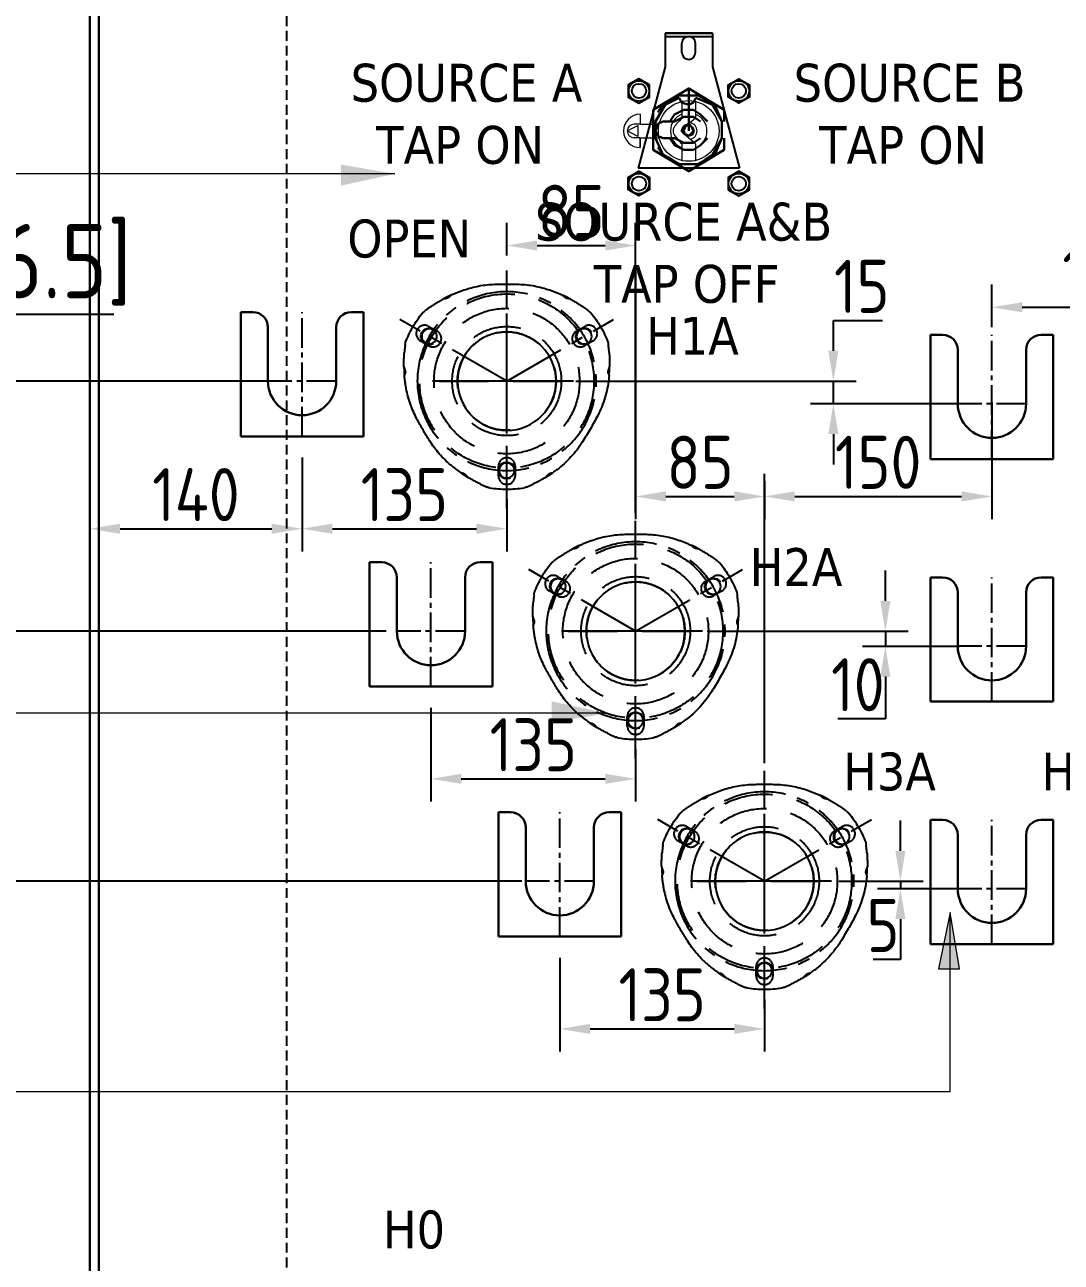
# Model space of a CAD drawing. Header units: millimetres. Extents: x 266108 to 276883, y -181835 to -175175.
# Drawn here: x 267428 to 268112, y -177704 to -176887 of the extents above; entities that cross this region are included whole.
import ezdxf

# ---------------------------------------------------------------- set-up
doc = ezdxf.new("R2010")
doc.units = ezdxf.units.MM
doc.header["$LTSCALE"] = 13
for name, pattern in [('CENTER', [50.8, 31.75, -6.35, 6.35, -6.35]), ('CENTER2', [1.125, 0.75, -0.125, 0.125, -0.125]), ('DASHED', [0.75, 0.5, -0.25])]:
    doc.linetypes.add(name, pattern=pattern)
doc.layers.get('0').update_dxf_attribs({"color": 1, "linetype": 'CENTER'})
for name, color, linetype, lineweight in [('2细实线', 3, 'Continuous', 20), ('标注、文本', 3, 'Continuous', 25), ('铁心', 3, 'Continuous', 0)]:
    doc.layers.add(name, color=color, linetype=linetype, lineweight=lineweight)
for name, color, linetype in [('2细线层', 4, 'Continuous'), ('3中心线层', 1, 'CENTER'), ('4虚线层', 6, 'DASHED'), ('中心线', 1, 'CENTER2'), ('粗实线', 4, 'Continuous')]:
    doc.layers.add(name, color=color, linetype=linetype)
doc.styles.get("Standard").update_dxf_attribs({"font": 'gbenor.shx', "bigfont": 'gbcbig.shx'})
doc.styles.add('Tahoma$001', font='tahoma.ttf', dxfattribs={"height": 2.159784})
doc.dimstyles.new('1-15', dxfattribs={"dimscale": 10, "dimtxt": 3.5, "dimasz": 2, "dimexe": 1.5, "dimexo": 0.5, "dimgap": 0.5, "dimtad": 1, "dimtoh": 1, "dimdec": 1, "dimdsep": 46, "dimtxsty": 'Standard', "dimcen": 2.5, "dimclrd": 3, "dimclre": 3, "dimclrt": 3, "dimadec": 0, "dimazin": 2, "dimtfac": 1, "dimtdec": 1, "dimtmove": 0, "dimatfit": 2, "dimfxl": 1, "dimarcsym": 0})
doc.dimstyles.new('英寸 1-10', dxfattribs={"dimscale": 14, "dimtxt": 3.5, "dimasz": 2, "dimexe": 1.5, "dimexo": 0.5, "dimgap": 0.5, "dimtad": 1, "dimtoh": 1, "dimdec": 1, "dimdsep": 46, "dimtxsty": 'Standard', "dimcen": 2.5, "dimclrd": 3, "dimclre": 3, "dimclrt": 3, "dimadec": 0, "dimazin": 2, "dimtfac": 1, "dimtdec": 1, "dimtmove": 0, "dimatfit": 2, "dimfxl": 1, "dimarcsym": 0})

# ---------------------------------------------------------------- blocks, each defined once
blk = doc.blocks.new('888')
at = {"layer": '2细线层'}
for centre in [(1092.43, 2376.16), (1194.62, 2376.16), (1143.53, 2287.66)]:
    blk.add_circle(centre, 5, dxfattribs=at)
at = {"layer": '3中心线层', "ltscale": 0.1}
for p, q in [((1143.53, 2262.57), (1143.53, 2419.56)), ((1143.53, 2346.66), (1073.06, 2387.34)), ((1143.53, 2346.66), (1213.99, 2387.34))]:
    blk.add_line(p, q, dxfattribs=at)
at = {"layer": '3中心线层', "color": 1}
blk.add_line((1099.42, 2346.66), (1192.42, 2346.66), dxfattribs=at)
at = {"layer": '3中心线层', "ltscale": 0.1}
blk.add_circle((1143.53, 2346.66), 59, dxfattribs=at)
at = {"layer": '标注、文本'}
for centre in [(1092.43, 2376.16), (1194.62, 2376.16), (1143.53, 2287.66)]:
    blk.add_arc(centre, 5.5, 242.67153, 150.00001, dxfattribs=at)
at = {"layer": '粗实线'}
blk.add_circle((1143.53, 2346.66), 32.5, dxfattribs=at)
blk = doc.blocks.new('0.020')
at = {"layer": '中心线', "ltscale": 2}
for p, q in [((13611.24, 16499.07), (13611.24, 16581.07)), ((13588.74, 16535.57), (13633.74, 16535.57))]:
    blk.add_line(p, q, dxfattribs=at)
at = {"layer": '粗实线', "lineweight": 30}
for p, q in [((13570.74, 16499.07), (13570.74, 16581.07)), ((13570.74, 16581.07), (13578.74, 16581.07)), ((13643.74, 16581.07), (13651.74, 16581.07)), ((13651.74, 16499.07), (13651.74, 16581.07)), ((13588.74, 16535.57), (13588.74, 16571.07)), ((13633.74, 16535.57), (13633.74, 16571.07)), ((13570.74, 16499.07), (13651.74, 16499.07))]:
    blk.add_line(p, q, dxfattribs=at)
for centre, radius, start, end in [((13578.74, 16571.07), 10, 0, 90), ((13643.74, 16571.07), 10, 90, 180), ((13611.24, 16535.57), 22.5, 180, 0)]:
    blk.add_arc(centre, radius, start, end, dxfattribs=at)
blk = doc.blocks.new('A$C03F92070')
at = {"layer": '4虚线层', "ltscale": 5}
for p, q in [((67.85, 40.24), (67.85, 116.01)), ((16.36, 107.57), (21.99, 104.32)), ((113.71, 104.32), (119.34, 107.57)), ((16.49, 94.79), (10.86, 98.04)), ((124.84, 98.04), (119.21, 94.79)), ((23.33, 71.49), (112.37, 71.49)), ((62.35, 8.86), (62.35, 15.36)), ((73.35, 15.36), (73.35, 8.86))]:
    blk.add_line(p, q, dxfattribs=at)
for radius in [57.5, 48, 36, 32.5]:
    blk.add_circle((67.85, 71.49), radius, dxfattribs=at)
at = {"layer": '4虚线层', "ltscale": 5, "extrusion": (0, 0, -1)}
for centre, radius, start, end in [((-68.85, 46.49), 90, 64.92451, 71.02185), ((-62.34, 65.41), 70, 71.02185, 87.94531), ((-67.85, -88.03), 223.54, 87.94531, 92.05469), ((-73.35, 65.41), 70, 92.05469, 108.97815), ((-66.85, 46.49), 90, 108.97815, 115.07549), ((-68.85, 46.49), 90, 55.4521, 61.38179), ((-66.85, 46.49), 90, 118.61821, 124.5479), ((-67.85, 71.49), 71.5, 20.96454, 39.03546), ((-68.85, 46.49), 90, 51.08313, 52.23427), ((-66.85, 46.49), 90, 127.76573, 128.91687), ((-67.85, 71.49), 71.5, 140.96454, 159.03546), ((-90, 83.12), 90, 358.61821, 4.5479), ((-90, 83.12), 90, 7.76573, 8.91687), ((-45.7, 83.12), 90, 171.08313, 172.23427), ((-45.7, 83.12), 90, 175.4521, 181.38179), ((-90, 83.12), 90, 349.46719, 355.07549), ((-45.7, 83.12), 90, 184.92451, 186.60228), ((-70.33, 79.46), 70, 331.9245, 349.46719), ((-65.57, 80.82), 70, 186.60228, 207.21776), ((-205.81, 151.73), 223.54, 327.65027, 331.9245), ((70.97, 151.05), 223.54, 207.21776, 212.35682), ((-76.09, 69.57), 70, 310.17076, 327.65027), ((-58.73, 68.87), 70, 212.35682, 233.02623), ((-89, 84.85), 90, 304.92451, 310.17076), ((-46.7, 84.85), 90, 233.02623, 235.07549), ((-89, 84.85), 90, 295.4521, 301.38179), ((-89, 84.85), 90, 291.08313, 292.23427), ((-67.85, 71.49), 71.5, 260.96454, 279.03546), ((-46.7, 84.85), 90, 247.76573, 248.91687), ((-46.7, 84.85), 90, 238.61821, 244.5479)]:
    blk.add_arc(centre, radius, start, end, dxfattribs=at)
at = {"layer": '4虚线层', "ltscale": 5}
for centre, start, end in [((13.61, 102.81), 60, 240), ((122.09, 102.81), 300, 120), ((19.24, 99.56), 240, 60), ((116.46, 99.56), 120, 300), ((67.85, 15.36), 0, 180), ((67.85, 8.86), 180, 0)]:
    blk.add_arc(centre, 5.5, start, end, dxfattribs=at)
for points, knots in [([(30.89, 128.1), (30.89, 128.1), (30.88, 128.1), (30.83, 128.07), (30.76, 128.04), (30.57, 127.95), (30.45, 127.89), (30.18, 127.77), (30.03, 127.69), (29.7, 127.53), (29.52, 127.45), (29.16, 127.27), (28.96, 127.17), (28.58, 126.98), (28.39, 126.89), (27.99, 126.69), (27.8, 126.59), (27.42, 126.39), (27.24, 126.3), (26.87, 126.11), (26.7, 126.02), (26.39, 125.85), (26.24, 125.77), (25.98, 125.63), (25.87, 125.57), (25.69, 125.47), (25.63, 125.44), (25.58, 125.41), (25.57, 125.4), (25.57, 125.4), (25.57, 125.4), (25.57, 125.4)], [0, 0, 0, 0, 0.043819, 0.043819, 0.119878, 0.119878, 0.195937, 0.195937, 0.271996, 0.271996, 0.348055, 0.348055, 0.424114, 0.424114, 0.500173, 0.500173, 0.576231, 0.576231, 0.65229, 0.65229, 0.728349, 0.728349, 0.804408, 0.804408, 0.880467, 0.880467, 0.956526, 0.956526, 0.994556, 0.994556, 1, 1, 1, 1]), ([(30.71, 128.01), (30.65, 127.99), (30.59, 127.94), (30.48, 127.84), (30.42, 127.77), (30.3, 127.62), (30.24, 127.54), (30.11, 127.35), (30.04, 127.25), (29.89, 127.05), (29.81, 126.95), (29.62, 126.74), (29.51, 126.65), (29.29, 126.47), (29.16, 126.4), (28.9, 126.26), (28.77, 126.2), (28.36, 126.06), (28.08, 125.99), (27.53, 125.87), (27.26, 125.83), (26.87, 125.76), (26.75, 125.74), (26.5, 125.7), (26.38, 125.67), (26.05, 125.61), (25.85, 125.56), (25.74, 125.5)], [0, 0, 0, 0, 0.0625, 0.0625, 0.125, 0.125, 0.1875, 0.1875, 0.25, 0.25, 0.3125, 0.3125, 0.375, 0.375, 0.4375, 0.4375, 0.5, 0.5, 0.625, 0.625, 0.75, 0.75, 0.8125, 0.8125, 0.875, 0.875, 1, 1, 1, 1]), ([(110.13, 125.4), (110.13, 125.4), (110.13, 125.4), (110.13, 125.4), (110.12, 125.41), (110.07, 125.44), (110.01, 125.47), (109.83, 125.57), (109.72, 125.63), (109.46, 125.77), (109.31, 125.85), (108.99, 126.02), (108.81, 126.11), (108.45, 126.3), (108.26, 126.4), (107.88, 126.6), (107.68, 126.7), (107.29, 126.9), (107.1, 127), (106.72, 127.18), (106.53, 127.28), (106.16, 127.46), (105.99, 127.54), (105.66, 127.7), (105.51, 127.77), (105.24, 127.9), (105.12, 127.95), (104.94, 128.04), (104.87, 128.07), (104.82, 128.09), (104.81, 128.1), (104.8, 128.1), (104.8, 128.1), (104.8, 128.1)], [0, 0, 0, 0, 0.005743, 0.005743, 0.043766, 0.043766, 0.119813, 0.119813, 0.195859, 0.195859, 0.271906, 0.271906, 0.347952, 0.347952, 0.423999, 0.423999, 0.500046, 0.500046, 0.576092, 0.576092, 0.652139, 0.652139, 0.728185, 0.728185, 0.804232, 0.804232, 0.880279, 0.880279, 0.956325, 0.956325, 0.994349, 0.994349, 1, 1, 1, 1]), ([(109.96, 125.5), (109.9, 125.53), (109.83, 125.55), (109.65, 125.6), (109.54, 125.63), (109.21, 125.7), (108.96, 125.74), (108.44, 125.83), (108.17, 125.87), (107.63, 125.99), (107.34, 126.06), (106.94, 126.2), (106.8, 126.26), (106.54, 126.39), (106.42, 126.47), (106.19, 126.64), (106.08, 126.74), (105.9, 126.94), (105.81, 127.05), (105.66, 127.25), (105.59, 127.35), (105.46, 127.53), (105.39, 127.62), (105.28, 127.77), (105.22, 127.84), (105.11, 127.94), (105.05, 127.99), (104.99, 128.01)], [0, 0, 0, 0, 0.0625, 0.0625, 0.125, 0.125, 0.25, 0.25, 0.375, 0.375, 0.5, 0.5, 0.5625, 0.5625, 0.625, 0.625, 0.6875, 0.6875, 0.75, 0.75, 0.8125, 0.8125, 0.875, 0.875, 0.9375, 0.9375, 1, 1, 1, 1]), ([(13.95, 117.81), (13.92, 117.79), (13.88, 117.76), (13.82, 117.71), (13.77, 117.67), (13.74, 117.65), (13.73, 117.64)], [0, 0, 0, 0, 0.272943, 0.542517, 0.809704, 1, 1, 1, 1]), ([(14.22, 118.02), (14.2, 118), (14.15, 117.96), (14.08, 117.91), (14.01, 117.86), (13.97, 117.82), (13.95, 117.81)], [0, 0, 0, 0, 0.251777, 0.501943, 0.751136, 1, 1, 1, 1]), ([(14.55, 118.27), (14.52, 118.25), (14.46, 118.2), (14.38, 118.14), (14.3, 118.08), (14.25, 118.04), (14.22, 118.02)], [0, 0, 0, 0, 0.251749, 0.501948, 0.751171, 1, 1, 1, 1]), ([(15.74, 119.15), (15.69, 119.12), (15.59, 119.05), (15.45, 118.94), (15.32, 118.84), (15.18, 118.74), (15.05, 118.65), (14.92, 118.55), (14.8, 118.45), (14.67, 118.36), (14.59, 118.3), (14.55, 118.27)], [0, 0, 0, 0, 0.114473, 0.22719, 0.338528, 0.448878, 0.558641, 0.668227, 0.778044, 0.888502, 1, 1, 1, 1]), ([(17.82, 120.63), (17.81, 120.62), (17.74, 120.57), (17.58, 120.46), (17.28, 120.26), (16.94, 120.02), (16.6, 119.78), (16.29, 119.55), (16.01, 119.35), (15.83, 119.22), (15.74, 119.15)], [0, 0, 0, 0, 0.026865, 0.187364, 0.351072, 0.511786, 0.674931, 0.783277, 0.891149, 1, 1, 1, 1]), ([(119.96, 119.15), (119.92, 119.19), (119.82, 119.25), (119.69, 119.35), (119.55, 119.45), (119.41, 119.55), (119.28, 119.65), (119.06, 119.81), (118.76, 120.02), (118.42, 120.26), (118.12, 120.46), (117.96, 120.57), (117.89, 120.62), (117.88, 120.63)], [0, 0, 0, 0, 0.05466, 0.108896, 0.162888, 0.216817, 0.270864, 0.325211, 0.488741, 0.649833, 0.813717, 0.974388, 1, 1, 1, 1]), ([(121.15, 118.27), (121.11, 118.3), (121.03, 118.36), (120.9, 118.45), (120.78, 118.55), (120.65, 118.65), (120.52, 118.74), (120.38, 118.84), (120.25, 118.94), (120.1, 119.05), (120.01, 119.12), (119.96, 119.15)], [0, 0, 0, 0, 0.111498, 0.221956, 0.331773, 0.441359, 0.551122, 0.661472, 0.77281, 0.885527, 1, 1, 1, 1]), ([(121.48, 118.02), (121.45, 118.04), (121.4, 118.08), (121.32, 118.14), (121.23, 118.2), (121.18, 118.25), (121.15, 118.27)], [0, 0, 0, 0, 0.248829, 0.498052, 0.748251, 1, 1, 1, 1]), ([(121.75, 117.81), (121.73, 117.82), (121.69, 117.86), (121.62, 117.91), (121.55, 117.96), (121.5, 118), (121.48, 118.02)], [0, 0, 0, 0, 0.248864, 0.498057, 0.748223, 1, 1, 1, 1]), ([(121.97, 117.64), (121.96, 117.65), (121.93, 117.67), (121.88, 117.71), (121.82, 117.76), (121.78, 117.79), (121.75, 117.81)], [0, 0, 0, 0, 0.190293, 0.457482, 0.727057, 1, 1, 1, 1]), ([(0.52, 92.79), (0.51, 92.73), (0.5, 92.62), (0.48, 92.45), (0.46, 92.28), (0.45, 92.11), (0.43, 91.95), (0.4, 91.68), (0.37, 91.32), (0.33, 90.9), (0.3, 90.54), (0.29, 90.34), (0.28, 90.26), (0.28, 90.25)], [0, 0, 0, 0, 0.05466, 0.108897, 0.162889, 0.216817, 0.270864, 0.325211, 0.488741, 0.649833, 0.813717, 0.974388, 1, 1, 1, 1]), ([(0.69, 94.25), (0.68, 94.21), (0.67, 94.11), (0.65, 93.95), (0.63, 93.8), (0.61, 93.64), (0.59, 93.47), (0.57, 93.31), (0.55, 93.14), (0.53, 92.96), (0.52, 92.85), (0.52, 92.79)], [0, 0, 0, 0, 0.111498, 0.221956, 0.331773, 0.441359, 0.551122, 0.661472, 0.77281, 0.885527, 1, 1, 1, 1]), ([(0.74, 94.67), (0.73, 94.63), (0.73, 94.57), (0.71, 94.47), (0.7, 94.36), (0.69, 94.29), (0.69, 94.25)], [0, 0, 0, 0, 0.248829, 0.498052, 0.748251, 1, 1, 1, 1]), ([(0.82, 95.29), (0.82, 95.27), (0.81, 95.24), (0.81, 95.17), (0.8, 95.1), (0.79, 95.04), (0.78, 95.01)], [0, 0, 0, 0, 0.190297, 0.457484, 0.727058, 1, 1, 1, 1]), ([(134.92, 95.01), (134.91, 95.04), (134.9, 95.1), (134.89, 95.17), (134.89, 95.24), (134.88, 95.27), (134.88, 95.29)], [0, 0, 0, 0, 0.272943, 0.542517, 0.809704, 1, 1, 1, 1]), ([(134.96, 94.67), (134.96, 94.7), (134.95, 94.76), (134.94, 94.85), (134.93, 94.93), (134.92, 94.98), (134.92, 95.01)], [0, 0, 0, 0, 0.251777, 0.501943, 0.751136, 1, 1, 1, 1]), ([(135.01, 94.25), (135.01, 94.29), (135, 94.36), (134.99, 94.47), (134.97, 94.57), (134.96, 94.63), (134.96, 94.67)], [0, 0, 0, 0, 0.251749, 0.501948, 0.751171, 1, 1, 1, 1]), ([(135.18, 92.79), (135.18, 92.85), (135.16, 92.96), (135.15, 93.14), (135.13, 93.31), (135.11, 93.47), (135.09, 93.64), (135.07, 93.8), (135.05, 93.95), (135.03, 94.11), (135.02, 94.21), (135.01, 94.25)], [0, 0, 0, 0, 0.114473, 0.22719, 0.338528, 0.448878, 0.558641, 0.668227, 0.778044, 0.888502, 1, 1, 1, 1]), ([(135.42, 90.25), (135.42, 90.26), (135.41, 90.34), (135.4, 90.54), (135.37, 90.9), (135.33, 91.31), (135.29, 91.73), (135.25, 92.11), (135.22, 92.45), (135.2, 92.67), (135.18, 92.79)], [0, 0, 0, 0, 0.026865, 0.187364, 0.351073, 0.511786, 0.674931, 0.783277, 0.891149, 1, 1, 1, 1]), ([(0.02, 81.15), (0.02, 81.15), (0.02, 81.15), (0.02, 81.15), (0.02, 81.14), (0.02, 81.08), (0.02, 81.01), (0.02, 80.81), (0.03, 80.68), (0.04, 80.38), (0.04, 80.21), (0.05, 79.85), (0.06, 79.65), (0.08, 79.24), (0.09, 79.03), (0.11, 78.6), (0.12, 78.38), (0.14, 77.94), (0.16, 77.72), (0.18, 77.3), (0.2, 77.09), (0.23, 76.68), (0.24, 76.49), (0.27, 76.13), (0.28, 75.96), (0.3, 75.67), (0.32, 75.54), (0.33, 75.33), (0.34, 75.26), (0.34, 75.2), (0.35, 75.19), (0.35, 75.19), (0.35, 75.19), (0.35, 75.19)], [0, 0, 0, 0, 0.005743, 0.005743, 0.043766, 0.043766, 0.119813, 0.119813, 0.195859, 0.195859, 0.271906, 0.271906, 0.347952, 0.347952, 0.423999, 0.423999, 0.500046, 0.500046, 0.576092, 0.576092, 0.652139, 0.652139, 0.728185, 0.728185, 0.804232, 0.804232, 0.880279, 0.880279, 0.956325, 0.956325, 0.994349, 0.994349, 1, 1, 1, 1]), ([(0.02, 80.95), (0.02, 80.89), (0.04, 80.81), (0.08, 80.63), (0.12, 80.53), (0.22, 80.21), (0.31, 79.97), (0.5, 79.47), (0.59, 79.22), (0.76, 78.69), (0.85, 78.41), (0.92, 77.98), (0.94, 77.84), (0.96, 77.55), (0.95, 77.4), (0.91, 77.12), (0.88, 76.97), (0.8, 76.71), (0.75, 76.59), (0.65, 76.35), (0.6, 76.24), (0.51, 76.03), (0.47, 75.94), (0.39, 75.76), (0.37, 75.68), (0.33, 75.53), (0.32, 75.46), (0.33, 75.4)], [0, 0, 0, 0, 0.0625, 0.0625, 0.125, 0.125, 0.25, 0.25, 0.375, 0.375, 0.5, 0.5, 0.5625, 0.5625, 0.625, 0.625, 0.6875, 0.6875, 0.75, 0.75, 0.8125, 0.8125, 0.875, 0.875, 0.9375, 0.9375, 1, 1, 1, 1]), ([(135.37, 75.4), (135.38, 75.46), (135.37, 75.53), (135.33, 75.68), (135.31, 75.76), (135.23, 75.94), (135.19, 76.03), (135.1, 76.24), (135.04, 76.35), (134.95, 76.58), (134.9, 76.71), (134.82, 76.97), (134.79, 77.11), (134.75, 77.4), (134.74, 77.54), (134.76, 77.83), (134.78, 77.98), (134.85, 78.4), (134.93, 78.68), (135.11, 79.21), (135.2, 79.47), (135.34, 79.84), (135.38, 79.96), (135.47, 80.2), (135.51, 80.31), (135.62, 80.63), (135.68, 80.83), (135.68, 80.95)], [0, 0, 0, 0, 0.0625, 0.0625, 0.125, 0.125, 0.1875, 0.1875, 0.25, 0.25, 0.3125, 0.3125, 0.375, 0.375, 0.4375, 0.4375, 0.5, 0.5, 0.625, 0.625, 0.75, 0.75, 0.8125, 0.8125, 0.875, 0.875, 1, 1, 1, 1]), ([(135.35, 75.19), (135.35, 75.19), (135.35, 75.2), (135.36, 75.26), (135.37, 75.34), (135.38, 75.54), (135.4, 75.67), (135.42, 75.97), (135.43, 76.14), (135.46, 76.51), (135.48, 76.7), (135.5, 77.11), (135.52, 77.32), (135.54, 77.75), (135.56, 77.97), (135.58, 78.41), (135.59, 78.62), (135.61, 79.05), (135.62, 79.26), (135.64, 79.67), (135.65, 79.86), (135.66, 80.22), (135.66, 80.39), (135.67, 80.68), (135.67, 80.81), (135.68, 81.01), (135.68, 81.08), (135.68, 81.14), (135.68, 81.15), (135.68, 81.15), (135.68, 81.15), (135.68, 81.15)], [0, 0, 0, 0, 0.043819, 0.043819, 0.119878, 0.119878, 0.195937, 0.195937, 0.271996, 0.271996, 0.348055, 0.348055, 0.424114, 0.424114, 0.500173, 0.500173, 0.576232, 0.576232, 0.65229, 0.65229, 0.728349, 0.728349, 0.804408, 0.804408, 0.880467, 0.880467, 0.956526, 0.956526, 0.994556, 0.994556, 1, 1, 1, 1]), ([(37.3, 11.18), (37.3, 11.18), (37.31, 11.17), (37.36, 11.14), (37.42, 11.09), (37.59, 10.98), (37.7, 10.9), (37.95, 10.73), (38.09, 10.63), (38.39, 10.43), (38.55, 10.32), (38.89, 10.09), (39.07, 9.97), (39.42, 9.73), (39.61, 9.61), (39.98, 9.37), (40.16, 9.26), (40.51, 9.03), (40.69, 8.91), (41.04, 8.69), (41.2, 8.59), (41.51, 8.4), (41.65, 8.31), (41.9, 8.16), (42.01, 8.09), (42.18, 7.99), (42.24, 7.95), (42.29, 7.92), (42.3, 7.91), (42.3, 7.91), (42.3, 7.91), (42.3, 7.91)], [0, 0, 0, 0, 0.043819, 0.043819, 0.119878, 0.119878, 0.195937, 0.195937, 0.271996, 0.271996, 0.348055, 0.348055, 0.424114, 0.424114, 0.500173, 0.500173, 0.576231, 0.576231, 0.65229, 0.65229, 0.728349, 0.728349, 0.804408, 0.804408, 0.880467, 0.880467, 0.956526, 0.956526, 0.994556, 0.994556, 1, 1, 1, 1]), ([(37.47, 11.06), (37.52, 11.02), (37.59, 11), (37.73, 10.95), (37.82, 10.93), (38.01, 10.91), (38.11, 10.9), (38.34, 10.88), (38.46, 10.87), (38.71, 10.83), (38.85, 10.81), (39.11, 10.75), (39.25, 10.71), (39.52, 10.6), (39.64, 10.53), (39.89, 10.37), (40.01, 10.29), (40.34, 10.01), (40.54, 9.8), (40.91, 9.38), (41.09, 9.17), (41.34, 8.87), (41.42, 8.77), (41.58, 8.58), (41.66, 8.48), (41.88, 8.23), (42.02, 8.08), (42.13, 8.02)], [0, 0, 0, 0, 0.0625, 0.0625, 0.125, 0.125, 0.1875, 0.1875, 0.25, 0.25, 0.3125, 0.3125, 0.375, 0.375, 0.4375, 0.4375, 0.5, 0.5, 0.625, 0.625, 0.75, 0.75, 0.8125, 0.8125, 0.875, 0.875, 1, 1, 1, 1]), ([(93.4, 7.91), (93.4, 7.91), (93.4, 7.91), (93.4, 7.91), (93.41, 7.92), (93.46, 7.95), (93.52, 7.99), (93.69, 8.09), (93.8, 8.16), (94.06, 8.32), (94.2, 8.4), (94.51, 8.6), (94.68, 8.7), (95.02, 8.92), (95.2, 9.04), (95.56, 9.27), (95.75, 9.39), (96.12, 9.63), (96.3, 9.75), (96.65, 9.98), (96.83, 10.1), (97.16, 10.33), (97.32, 10.43), (97.62, 10.64), (97.76, 10.73), (98.01, 10.9), (98.11, 10.98), (98.28, 11.1), (98.34, 11.14), (98.39, 11.17), (98.4, 11.18), (98.4, 11.18), (98.4, 11.18), (98.4, 11.18)], [0, 0, 0, 0, 0.005743, 0.005743, 0.043766, 0.043766, 0.119813, 0.119813, 0.195859, 0.195859, 0.271906, 0.271906, 0.347952, 0.347952, 0.423999, 0.423999, 0.500046, 0.500046, 0.576092, 0.576092, 0.652139, 0.652139, 0.728185, 0.728185, 0.804232, 0.804232, 0.880279, 0.880279, 0.956325, 0.956325, 0.994349, 0.994349, 1, 1, 1, 1]), ([(93.57, 8.02), (93.62, 8.05), (93.68, 8.1), (93.82, 8.23), (93.89, 8.31), (94.11, 8.56), (94.27, 8.76), (94.61, 9.17), (94.79, 9.38), (95.16, 9.79), (95.36, 10), (95.69, 10.28), (95.8, 10.37), (96.05, 10.53), (96.18, 10.6), (96.44, 10.71), (96.58, 10.75), (96.85, 10.81), (96.98, 10.83), (97.24, 10.87), (97.36, 10.88), (97.58, 10.9), (97.69, 10.91), (97.88, 10.93), (97.96, 10.95), (98.11, 11), (98.18, 11.02), (98.23, 11.06)], [0, 0, 0, 0, 0.0625, 0.0625, 0.125, 0.125, 0.25, 0.25, 0.375, 0.375, 0.5, 0.5, 0.5625, 0.5625, 0.625, 0.625, 0.6875, 0.6875, 0.75, 0.75, 0.8125, 0.8125, 0.875, 0.875, 0.9375, 0.9375, 1, 1, 1, 1]), ([(50.31, 3.59), (50.32, 3.59), (50.4, 3.55), (50.57, 3.46), (50.9, 3.31), (51.28, 3.14), (51.66, 2.96), (52.01, 2.8), (52.32, 2.67), (52.52, 2.57), (52.63, 2.53)], [0, 0, 0, 0, 0.026866, 0.187364, 0.351073, 0.511786, 0.674931, 0.783277, 0.891149, 1, 1, 1, 1]), ([(52.63, 2.53), (52.68, 2.5), (52.79, 2.46), (52.95, 2.39), (53.11, 2.32), (53.26, 2.25), (53.41, 2.19), (53.56, 2.12), (53.7, 2.06), (53.85, 2), (53.94, 1.96), (53.98, 1.94)], [0, 0, 0, 0, 0.114473, 0.22719, 0.338528, 0.448878, 0.558641, 0.668227, 0.778044, 0.888502, 1, 1, 1, 1]), ([(53.98, 1.94), (54.02, 1.93), (54.09, 1.9), (54.18, 1.86), (54.28, 1.82), (54.34, 1.79), (54.37, 1.78)], [0, 0, 0, 0, 0.251749, 0.501948, 0.751171, 1, 1, 1, 1]), ([(54.37, 1.78), (54.4, 1.77), (54.45, 1.74), (54.54, 1.71), (54.61, 1.68), (54.66, 1.66), (54.69, 1.65)], [0, 0, 0, 0, 0.251777, 0.501943, 0.751136, 1, 1, 1, 1]), ([(54.69, 1.65), (54.71, 1.64), (54.77, 1.61), (54.84, 1.58), (54.9, 1.56), (54.93, 1.55), (54.94, 1.54)], [0, 0, 0, 0, 0.272943, 0.542518, 0.809705, 1, 1, 1, 1]), ([(80.76, 1.54), (80.77, 1.55), (80.8, 1.56), (80.86, 1.58), (80.93, 1.61), (80.99, 1.64), (81.01, 1.65)], [0, 0, 0, 0, 0.190295, 0.457482, 0.727057, 1, 1, 1, 1]), ([(81.01, 1.65), (81.04, 1.66), (81.08, 1.68), (81.16, 1.71), (81.25, 1.74), (81.3, 1.77), (81.33, 1.78)], [0, 0, 0, 0, 0.248864, 0.498057, 0.748223, 1, 1, 1, 1]), ([(81.33, 1.78), (81.36, 1.79), (81.42, 1.82), (81.52, 1.86), (81.61, 1.9), (81.68, 1.93), (81.72, 1.94)], [0, 0, 0, 0, 0.248829, 0.498052, 0.748251, 1, 1, 1, 1]), ([(81.72, 1.94), (81.76, 1.96), (81.85, 2), (82, 2.06), (82.14, 2.12), (82.29, 2.19), (82.44, 2.25), (82.59, 2.32), (82.75, 2.39), (82.91, 2.46), (83.02, 2.5), (83.07, 2.53)], [0, 0, 0, 0, 0.111498, 0.221956, 0.331773, 0.441359, 0.551122, 0.661472, 0.77281, 0.885527, 1, 1, 1, 1]), ([(83.07, 2.53), (83.12, 2.55), (83.23, 2.6), (83.38, 2.67), (83.54, 2.73), (83.69, 2.8), (83.84, 2.87), (84.09, 2.98), (84.42, 3.14), (84.8, 3.31), (85.13, 3.46), (85.3, 3.55), (85.38, 3.58), (85.39, 3.59)], [0, 0, 0, 0, 0.05466, 0.108897, 0.162889, 0.216817, 0.270864, 0.325211, 0.488741, 0.649834, 0.813718, 0.974389, 1, 1, 1, 1])]:
    blk.add_open_spline(points, degree=3, knots=knots, dxfattribs=at)
blk.add_open_spline([(0.82, 95.28), (0.81, 95.2), (0.82, 95.09), (0.84, 94.95)], degree=3, dxfattribs=at)
blk = doc.blocks.new('*D71')
at = {"layer": 'Defpoints', "color": 0, "transparency": 16777216}
for p in [(267786.47, -177122.56), (267961.42, -177137.56), (268048.63, -177137.56)]:
    blk.add_point(p, dxfattribs=at)
at = {"layer": '标注、文本', "color": 3, "lineweight": -2, "transparency": 16777216}
for p, q in [((267961.42, -177102.56), (267961.42, -177082.56)), ((267961.42, -177082.56), (267993.88, -177082.56)), ((267791.47, -177122.56), (267976.42, -177122.56)), ((267961.42, -177137.56), (267961.42, -177122.56)), ((268043.63, -177137.56), (267946.42, -177137.56)), ((267961.42, -177157.56), (267961.42, -177177.56))]:
    blk.add_line(p, q, dxfattribs=at)
at = {"layer": '标注、文本', "color": 3, "transparency": 16777216}
for points in [[(267958.09, -177102.56), (267964.76, -177102.56), (267961.42, -177122.56)], [(267958.09, -177157.56), (267964.76, -177157.56), (267961.42, -177137.56)]]:
    blk.add_solid(points, dxfattribs=at)
at = {"layer": '标注、文本', "color": 3, "transparency": 16777216, "insert": (267980.15, -177060.06), "char_height": 35, "attachment_point": 5}
blk.add_mtext('15', dxfattribs=at)
blk = doc.blocks.new('*D72')
at = {"layer": 'Defpoints', "color": 0, "transparency": 16777216}
for p in [(267873.08, -177287.56), (267995.73, -177297.56), (268049.54, -177297.56)]:
    blk.add_point(p, dxfattribs=at)
at = {"layer": '标注、文本', "color": 3, "lineweight": -2, "transparency": 16777216}
for p, q in [((267995.73, -177267.56), (267995.73, -177247.56)), ((267878.08, -177287.56), (268010.73, -177287.56)), ((267995.73, -177287.56), (267995.73, -177297.56)), ((268044.54, -177297.56), (267980.73, -177297.56)), ((267995.73, -177317.56), (267995.73, -177345.39)), ((267995.73, -177345.39), (267964.46, -177345.39))]:
    blk.add_line(p, q, dxfattribs=at)
at = {"layer": '标注、文本', "color": 3, "transparency": 16777216}
for points in [[(267992.4, -177267.56), (267999.07, -177267.56), (267995.73, -177287.56)], [(267992.4, -177317.56), (267999.07, -177317.56), (267995.73, -177297.56)]]:
    blk.add_solid(points, dxfattribs=at)
at = {"layer": '标注、文本', "color": 3, "transparency": 16777216, "insert": (267977.6, -177322.89), "char_height": 35, "attachment_point": 5}
blk.add_mtext('10', dxfattribs=at)
blk = doc.blocks.new('*D73')
at = {"layer": 'Defpoints', "color": 0, "transparency": 16777216}
for p in [(267960.11, -177452.56), (268005.63, -177457.56), (268055.45, -177457.56)]:
    blk.add_point(p, dxfattribs=at)
at = {"layer": '标注、文本', "color": 3, "lineweight": -2, "transparency": 16777216}
for p, q in [((268005.63, -177432.56), (268005.63, -177412.56)), ((267965.11, -177452.56), (268020.63, -177452.56)), ((268005.63, -177452.56), (268005.63, -177457.56)), ((268050.45, -177457.56), (267990.63, -177457.56)), ((268005.63, -177477.56), (268005.63, -177504.22)), ((268005.63, -177504.22), (267987.75, -177504.22))]:
    blk.add_line(p, q, dxfattribs=at)
at = {"layer": '标注、文本', "color": 3, "transparency": 16777216}
for points in [[(268002.29, -177432.56), (268008.96, -177432.56), (268005.63, -177452.56)], [(268002.29, -177477.56), (268008.96, -177477.56), (268005.63, -177457.56)]]:
    blk.add_solid(points, dxfattribs=at)
at = {"layer": '标注、文本', "color": 3, "transparency": 16777216, "insert": (267994.19, -177481.72), "char_height": 35, "attachment_point": 5}
blk.add_mtext('5', dxfattribs=at)
blk = doc.blocks.new('*D50')
at = {"layer": 'Defpoints', "color": 0, "transparency": 16777216}
for p in [(267831, -177033.1), (267746, -177044.65), (267831, -177214.65)]:
    blk.add_point(p, dxfattribs=at)
at = {"layer": '标注、文本', "color": 3, "lineweight": -2, "transparency": 16777216}
for p, q in [((267746, -177039.65), (267746, -177018.1)), ((267831, -177209.65), (267831, -177018.1)), ((267766, -177033.1), (267811, -177033.1))]:
    blk.add_line(p, q, dxfattribs=at)
at = {"layer": '标注、文本', "color": 3, "transparency": 16777216}
for points in [[(267766, -177029.77), (267766, -177036.43), (267746, -177033.1)], [(267811, -177029.77), (267811, -177036.43), (267831, -177033.1)]]:
    blk.add_solid(points, dxfattribs=at)
at = {"layer": '标注、文本', "color": 3, "transparency": 16777216, "insert": (267788.5, -177010.6), "char_height": 35, "attachment_point": 5}
blk.add_mtext('85', dxfattribs=at)
blk = doc.blocks.new('*D51')
at = {"layer": 'Defpoints', "color": 0, "transparency": 16777216}
for p in [(267831, -177044.94), (267916, -177198.65), (267916, -177379.65)]:
    blk.add_point(p, dxfattribs=at)
at = {"layer": '标注、文本', "color": 3, "lineweight": -2, "transparency": 16777216}
for p, q in [((267831, -177049.94), (267831, -177213.65)), ((267916, -177374.65), (267916, -177183.65)), ((267851, -177198.65), (267896, -177198.65))]:
    blk.add_line(p, q, dxfattribs=at)
at = {"layer": '标注、文本', "color": 3, "transparency": 16777216}
for points in [[(267851, -177195.32), (267851, -177201.99), (267831, -177198.65)], [(267896, -177195.32), (267896, -177201.99), (267916, -177198.65)]]:
    blk.add_solid(points, dxfattribs=at)
at = {"layer": '标注、文本', "color": 3, "transparency": 16777216, "insert": (267873.5, -177176.15), "char_height": 35, "attachment_point": 5}
blk.add_mtext('85', dxfattribs=at)
blk = doc.blocks.new('*D52')
at = {"layer": 'Defpoints', "color": 0, "transparency": 16777216}
for p in [(268216, -177073.87), (268066, -177092.06), (268216, -177379.65)]:
    blk.add_point(p, dxfattribs=at)
at = {"layer": '标注、文本', "color": 3, "lineweight": -2, "transparency": 16777216}
for p, q in [((268066, -177087.06), (268066, -177058.87)), ((268216, -177374.65), (268216, -177058.87)), ((268086, -177073.87), (268196, -177073.87))]:
    blk.add_line(p, q, dxfattribs=at)
at = {"layer": '标注、文本', "color": 3, "transparency": 16777216}
for points in [[(268086, -177070.54), (268086, -177077.21), (268066, -177073.87)], [(268196, -177070.54), (268196, -177077.21), (268216, -177073.87)]]:
    blk.add_solid(points, dxfattribs=at)
at = {"layer": '标注、文本', "color": 3, "transparency": 16777216, "insert": (268141, -177051.37), "char_height": 35, "attachment_point": 5}
blk.add_mtext('150', dxfattribs=at)
blk = doc.blocks.new('*D55')
at = {"layer": 'Defpoints', "color": 0, "transparency": 16777216}
for p in [(267611, -177168.06), (267471, -177191.82), (267611, -177219.97)]:
    blk.add_point(p, dxfattribs=at)
at = {"layer": '标注、文本', "color": 3, "lineweight": -2, "transparency": 16777216}
for p, q in [((267611, -177173.06), (267611, -177234.97)), ((267471, -177196.82), (267471, -177234.97)), ((267491, -177219.97), (267591, -177219.97))]:
    blk.add_line(p, q, dxfattribs=at)
at = {"layer": '标注、文本', "color": 3, "transparency": 16777216}
for points in [[(267491, -177216.64), (267491, -177223.31), (267471, -177219.97)], [(267591, -177216.64), (267591, -177223.31), (267611, -177219.97)]]:
    blk.add_solid(points, dxfattribs=at)
at = {"layer": '标注、文本', "color": 3, "transparency": 16777216, "insert": (267541, -177197.47), "char_height": 35, "attachment_point": 5}
blk.add_mtext('140', dxfattribs=at)
blk = doc.blocks.new('*D56')
at = {"layer": 'Defpoints', "color": 0, "transparency": 16777216}
for p in [(267611, -177168.06), (267746, -177195.46), (267746, -177219.97)]:
    blk.add_point(p, dxfattribs=at)
at = {"layer": '标注、文本', "color": 3, "lineweight": -2, "transparency": 16777216}
for p, q in [((267611, -177173.06), (267611, -177234.97)), ((267746, -177200.46), (267746, -177234.97)), ((267631, -177219.97), (267726, -177219.97))]:
    blk.add_line(p, q, dxfattribs=at)
at = {"layer": '标注、文本', "color": 3, "transparency": 16777216}
for points in [[(267631, -177216.64), (267631, -177223.31), (267611, -177219.97)], [(267726, -177216.64), (267726, -177223.31), (267746, -177219.97)]]:
    blk.add_solid(points, dxfattribs=at)
at = {"layer": '标注、文本', "color": 3, "transparency": 16777216, "insert": (267678.5, -177197.47), "char_height": 35, "attachment_point": 5}
blk.add_mtext('135', dxfattribs=at)
blk = doc.blocks.new('*D57')
at = {"layer": 'Defpoints', "color": 0, "transparency": 16777216}
for p in [(268066, -177131.74), (267916, -177183.65), (268066, -177198.65)]:
    blk.add_point(p, dxfattribs=at)
at = {"layer": '标注、文本', "color": 3, "lineweight": -2, "transparency": 16777216}
for p, q in [((268066, -177136.74), (268066, -177213.65)), ((267916, -177188.65), (267916, -177213.65)), ((267936, -177198.65), (268046, -177198.65))]:
    blk.add_line(p, q, dxfattribs=at)
at = {"layer": '标注、文本', "color": 3, "transparency": 16777216}
for points in [[(267936, -177195.32), (267936, -177201.99), (267916, -177198.65)], [(268046, -177195.32), (268046, -177201.99), (268066, -177198.65)]]:
    blk.add_solid(points, dxfattribs=at)
at = {"layer": '标注、文本', "color": 3, "transparency": 16777216, "insert": (267991, -177176.15), "char_height": 35, "attachment_point": 5}
blk.add_mtext('150', dxfattribs=at)
blk = doc.blocks.new('*D58')
at = {"layer": 'Defpoints', "color": 0, "transparency": 16777216}
for p in [(267696, -177333.06), (267831, -177360.46), (267831, -177384.97)]:
    blk.add_point(p, dxfattribs=at)
at = {"layer": '标注、文本', "color": 3, "lineweight": -2, "transparency": 16777216}
for p, q in [((267696, -177338.06), (267696, -177399.97)), ((267831, -177365.46), (267831, -177399.97)), ((267716, -177384.97), (267811, -177384.97))]:
    blk.add_line(p, q, dxfattribs=at)
at = {"layer": '标注、文本', "color": 3, "transparency": 16777216}
for points in [[(267716, -177381.64), (267716, -177388.31), (267696, -177384.97)], [(267811, -177381.64), (267811, -177388.31), (267831, -177384.97)]]:
    blk.add_solid(points, dxfattribs=at)
at = {"layer": '标注、文本', "color": 3, "transparency": 16777216, "insert": (267763.5, -177362.47), "char_height": 35, "attachment_point": 5}
blk.add_mtext('135', dxfattribs=at)
blk = doc.blocks.new('*D59')
at = {"layer": 'Defpoints', "color": 0, "transparency": 16777216}
for p in [(267781, -177498.06), (267916, -177525.46), (267916, -177549.97)]:
    blk.add_point(p, dxfattribs=at)
at = {"layer": '标注、文本', "color": 3, "lineweight": -2, "transparency": 16777216}
for p, q in [((267781, -177503.06), (267781, -177564.97)), ((267916, -177530.46), (267916, -177564.97)), ((267801, -177549.97), (267896, -177549.97))]:
    blk.add_line(p, q, dxfattribs=at)
at = {"layer": '标注、文本', "color": 3, "transparency": 16777216}
for points in [[(267801, -177546.64), (267801, -177553.31), (267781, -177549.97)], [(267896, -177546.64), (267896, -177553.31), (267916, -177549.97)]]:
    blk.add_solid(points, dxfattribs=at)
at = {"layer": '标注、文本', "color": 3, "transparency": 16777216, "insert": (267848.5, -177527.47), "char_height": 35, "attachment_point": 5}
blk.add_mtext('135', dxfattribs=at)
blk = doc.blocks.new('*D61')
at = {"layer": '2细实线', "color": 3, "linetype": 'ByBlock', "lineweight": -2, "transparency": 16777216}
for p, q in [((267756, -177452.56), (267269.89, -177452.56)), ((267290.89, -177480.56), (267290.89, -178184.56)), ((267479, -178212.56), (267269.89, -178212.56))]:
    blk.add_line(p, q, dxfattribs=at)
at = {"layer": '2细实线', "color": 3, "linetype": 'ByBlock', "transparency": 16777216}
for points in [[(267286.23, -177480.56), (267295.56, -177480.56), (267290.89, -177452.56)], [(267286.23, -178184.56), (267295.56, -178184.56), (267290.89, -178212.56)]]:
    blk.add_solid(points, dxfattribs=at)
at = {"layer": 'Defpoints', "color": 0, "linetype": 'ByBlock', "transparency": 16777216}
for p in [(267763, -177452.56), (267290.89, -178212.56), (267486, -178212.56)]:
    blk.add_point(p, dxfattribs=at)
at = {"layer": '2细实线', "color": 3, "linetype": 'ByBlock', "transparency": 16777216, "insert": (267258.37, -177832.56), "char_height": 49, "attachment_point": 5, "rotation": 90}
blk.add_mtext('760 [29.9]', dxfattribs=at)
blk = doc.blocks.new('*D62')
at = {"layer": '2细实线', "color": 3, "linetype": 'ByBlock', "lineweight": -2, "transparency": 16777216}
for p, q in [((267666.5, -177287.56), (267269.89, -177287.56)), ((267290.89, -177315.56), (267290.89, -177424.56)), ((267401.97, -177452.56), (267269.89, -177452.56)), ((267290.89, -177452.56), (267290.89, -177480.56)), ((267290.89, -177480.56), (267094.02, -177480.56))]:
    blk.add_line(p, q, dxfattribs=at)
at = {"layer": '2细实线', "color": 3, "linetype": 'ByBlock', "transparency": 16777216}
for points in [[(267286.23, -177315.56), (267295.56, -177315.56), (267290.89, -177287.56)], [(267286.23, -177424.56), (267295.56, -177424.56), (267290.89, -177452.56)]]:
    blk.add_solid(points, dxfattribs=at)
at = {"layer": 'Defpoints', "color": 0, "linetype": 'ByBlock', "transparency": 16777216}
for p in [(267673.5, -177287.56), (267290.89, -177452.56), (267408.97, -177452.56)]:
    blk.add_point(p, dxfattribs=at)
at = {"layer": '2细实线', "color": 3, "linetype": 'ByBlock', "transparency": 16777216, "insert": (267188.96, -177448.04), "char_height": 49, "attachment_point": 5}
blk.add_mtext('165 [6.5]', dxfattribs=at)
blk = doc.blocks.new('*D63')
at = {"layer": '2细实线', "color": 3, "linetype": 'ByBlock', "lineweight": -2, "transparency": 16777216}
for p, q in [((267290.05, -177122.56), (267290.05, -177078.44)), ((267290.05, -177078.44), (267486.92, -177078.44)), ((267588.88, -177122.56), (267269.05, -177122.56)), ((267290.05, -177259.56), (267290.05, -177150.56)), ((267431.52, -177287.56), (267269.05, -177287.56))]:
    blk.add_line(p, q, dxfattribs=at)
at = {"layer": '2细实线', "color": 3, "linetype": 'ByBlock', "transparency": 16777216}
for points in [[(267285.38, -177150.56), (267294.71, -177150.56), (267290.05, -177122.56)], [(267285.38, -177259.56), (267294.71, -177259.56), (267290.05, -177287.56)]]:
    blk.add_solid(points, dxfattribs=at)
at = {"layer": 'Defpoints', "color": 0, "linetype": 'ByBlock', "transparency": 16777216}
for p in [(267595.88, -177122.56), (267290.05, -177287.56), (267438.52, -177287.56)]:
    blk.add_point(p, dxfattribs=at)
at = {"layer": '2细实线', "color": 3, "linetype": 'ByBlock', "transparency": 16777216, "insert": (267391.98, -177045.92), "char_height": 49, "attachment_point": 5}
blk.add_mtext('165 [6.5]', dxfattribs=at)
blk = doc.blocks.new('A$C372A500E')
at = {"color": 0, "linetype": 'ByBlock'}
for p, q in [((27.4, 107.34), (27.4, 85.06)), ((58.6, 107.34), (27.4, 107.34)), ((27.4, 107.34), (58.6, 107.34)), ((58.6, 107.34), (58.6, 85.06)), ((27.4, 105.11), (58.6, 105.11)), ((38.54, 94.48), (38.54, 100.66)), ((47.46, 94.48), (47.46, 100.66)), ((27.4, 85.06), (9.58, 18.23)), ((58.6, 85.06), (76.42, 18.23)), ((76.42, 18.23), (9.58, 18.23))]:
    blk.add_line(p, q, dxfattribs=at)
at = {"color": 0, "linetype": 'ByBlock', "lineweight": 18}
for p, q in [((38.5, 62.29), (38.5, 51.31)), ((47.5, 62.29), (47.5, 51.31)), ((38.5, 51.31), (33.92, 46.12)), ((38.5, 51.31), (36.84, 49.42)), ((47.5, 51.31), (40.19, 45.09)), ((2.5, 42.81), (9.5, 46.51)), ((9.5, 39.1), (2.5, 42.81)), ((11, 47.31), (7, 47.31)), ((9.5, 46.51), (9.5, 39.1)), ((11, 47.31), (23.51, 47.31)), ((11, 38.31), (7, 38.31)), ((11, 38.31), (23.51, 38.31)), ((11, 38.31), (11, 31.81)), ((11, 31.81), (11, 38.31)), ((33.92, 39.5), (38.5, 34.31)), ((38.5, 34.31), (36.84, 36.19)), ((38.5, 34.31), (38.5, 23.32)), ((47.5, 34.31), (40.19, 40.52)), ((47.5, 34.31), (47.5, 23.32))]:
    blk.add_line(p, q, dxfattribs=at)
at = {"lineweight": 15}
blk.add_line((11, 53.81), (10.92, 47.31), dxfattribs=at)
at = {"color": 0, "linetype": 'ByBlock'}
for points in [[(17.18, 73.27), (10.17, 77.32), (3.16, 73.27), (3.16, 65.17), (10.17, 61.12), (17.18, 65.17)], [(69.06, 73.27), (76.07, 77.32), (83.08, 73.27), (83.08, 65.17), (76.07, 61.12), (69.06, 65.17)], [(17.18, 4.05), (10.17, 0), (3.16, 4.05), (3.16, 12.14), (10.17, 16.19), (17.18, 12.14)], [(69.06, 4.05), (76.07, 0), (83.08, 4.05), (83.08, 12.14), (76.07, 16.19), (69.06, 12.14)]]:
    blk.add_lwpolyline(points, close=True, dxfattribs=at)
for centre, radius in [((10.17, 69.22), 6.76), ((10.2, 69.26), 4.75), ((76.07, 69.22), 6.76), ((76.04, 69.26), 4.75), ((10.17, 8.1), 6.76), ((10.2, 8.05), 4.75), ((76.07, 8.1), 6.76), ((76.04, 8.05), 4.75)]:
    blk.add_circle(centre, radius, dxfattribs=at)
at = {"color": 0, "linetype": 'ByBlock', "lineweight": 18}
for radius in [20, 3.5]:
    blk.add_circle((43, 42.81), radius, dxfattribs=at)
at = {"color": 0, "linetype": 'ByBlock'}
for centre, start, end in [((43, 100.66), 0, 180), ((43, 94.48), 180, 0)]:
    blk.add_arc(centre, 4.46, start, end, dxfattribs=at)
at = {"color": 0, "linetype": 'ByBlock', "lineweight": 18}
for centre, radius, start, end in [((11, 42.81), 11, 90, 270), ((43, 42.81), 12, 112.02431, 247.97569), ((43, 42.81), 12, 292.02431, 67.97569), ((7, 42.81), 4.5, 90, 270), ((37.67, 42.81), 5, 138.57633, 221.42367), ((43.07, 42.81), 3, 130.36454, 229.63546), ((43, 42.81), 5.5, 279.27093, 80.72907)]:
    blk.add_arc(centre, radius, start, end, dxfattribs=at)
at = {"layer": '粗实线', "lineweight": 30}
for points in [[(43, 42.81), (43, 70.9), (19.59, 56.85)], [(64.85, 49.05), (60.17, 59.97), (49.24, 66.22), (36.76, 66.22), (25.83, 59.97), (22.71, 55.29)], [(43, 70.9), (66.41, 56.85), (66.41, 49.05)], [(36.76, 64.66), (27.39, 59.97), (21.15, 49.05), (21.15, 38.13), (25.83, 27.2), (32.08, 24.08)], [(36.76, 64.66), (38.32, 61.53), (43, 59.97), (46.12, 61.53), (47.68, 64.66)], [(53.92, 24.08), (58.61, 27.2), (64.85, 38.13), (64.85, 49.05), (58.61, 59.97), (47.68, 64.66)], [(66.41, 30.32), (43, 16.28), (19.59, 30.32), (19.59, 56.85)], [(25.83, 49.05), (22.71, 47.49), (21.15, 42.81), (22.71, 39.69), (25.83, 38.13)], [(55.48, 49.05), (50.8, 53.73), (46.12, 56.85), (39.88, 56.85), (33.64, 53.73), (30.52, 49.05)], [(50.8, 49.05), (46.12, 52.17), (39.88, 52.17), (33.64, 49.05)], [(22.71, 31.88), (25.83, 27.2), (36.76, 20.96), (49.24, 20.96), (60.17, 27.2), (64.85, 38.13)], [(30.52, 38.13), (33.64, 33.44), (39.88, 30.32), (46.12, 30.32), (50.8, 33.44), (55.48, 38.13)], [(33.64, 38.13), (39.88, 35), (46.12, 35), (50.8, 38.13)], [(66.41, 38.13), (66.41, 30.32)]]:
    blk.add_lwpolyline(points, dxfattribs=at)
blk.add_lwpolyline([(46.12, 42.81), (44.56, 45.93), (43, 47.49), (39.88, 45.93), (38.32, 42.81), (39.88, 41.25), (43, 39.69), (44.56, 41.25)], close=True, dxfattribs=at)
for points in [[(25.83, 49.05), (25.83, 49.05), (33.64, 49.05), (33.64, 49.05)], [(25.83, 38.13), (25.83, 38.13), (33.64, 38.13), (33.64, 38.13)]]:
    blk.add_open_spline(points, degree=3, dxfattribs=at)

msp = doc.modelspace()

# ---------------------------------------------------------------- hatches: boundary and pattern name
at = {"layer": '铁心'}
for points in [[(267636.71, -176979.765), (267672.25, -176985.789), (267636.71, -176993.62)], [(267775.682, -177347.768), (267812.427, -177341.744), (267775.682, -177333.913)], [(268044.571, -177510.244), (268030.717, -177510.244), (268038.548, -177473.198)], [(268030.717, -177510.244), (268038.548, -177473.198), (268044.571, -177510.244)]]:
    msp.add_hatch(color=256, dxfattribs=at).paths.add_polyline_path(points)

# ---------------------------------------------------------------- linework, layer by layer
at = {"layer": '4虚线层'}
msp.add_line((267601.002, -178126.556), (267601.002, -176466.556), dxfattribs=at)
at = {"layer": '标注、文本', "color": 4, "lineweight": 30}
for p, q in [((267471.002, -178132.556), (267471.002, -176317.556)), ((267477.002, -178126.556), (267477.002, -176323.556))]:
    msp.add_line(p, q, dxfattribs=at)
at = {"layer": '铁心'}
for q in [(268038.548, -177473.198), (267059.009, -177591.373)]:
    msp.add_line((268038.548, -177591.373), q, dxfattribs=at)
for points in [[(267672.25, -176985.789), (267059.009, -176985.789), (267055.997, -176967.416), (267048.166, -176950.55), (267034.312, -176936.394), (267017.445, -176928.864), (266997.567, -176925.852), (266978.893, -176928.864), (266962.027, -176936.394), (266948.172, -176950.55), (266940.341, -176967.416), (266937.329, -176985.789), (266940.341, -177005.968), (266948.172, -177022.835), (266962.027, -177036.69), (266978.893, -177044.52), (266997.567, -177047.532), (267017.445, -177044.52), (267034.312, -177036.69), (267048.166, -177022.835), (267055.997, -177005.968), (267059.009, -176985.789)], [(267812.427, -177341.744), (267057.503, -177341.744)]]:
    msp.add_lwpolyline(points, dxfattribs=at)
msp.add_lwpolyline([(268044.571, -177510.244), (268038.548, -177473.198), (268030.717, -177510.244)], close=True, dxfattribs=at)

# ---------------------------------------------------------------- block references
at = {"layer": '标注、文本'}
for name, p in [('A$C372A500E', (267823.002, -177000.364)), ('A$C03F92070', (267678.152, -177194.045)), ('A$C03F92070', (267763.152, -177359.045)), ('A$C03F92070', (267848.152, -177524.045))]:
    msp.add_blockref(name, p, dxfattribs=at)
at = {"layer": '标注、文本', "xscale": -1}
for name, p in [('888', (268889.529, -179469.216)), ('0.020', (281222.24, -193658.124)), ('0.020', (281677.24, -193673.124)), ('888', (268974.529, -179634.216)), ('0.020', (281307.24, -193823.124)), ('0.020', (281677.24, -193833.124)), ('888', (269059.529, -179799.216)), ('0.020', (281392.24, -193988.124)), ('0.020', (281677.24, -193993.124))]:
    msp.add_blockref(name, p, dxfattribs=at)

# ---------------------------------------------------------------- texts
at = {"layer": '标注、文本', "style": 'Tahoma$001'}
for s, p in [('SOURCE A', (267643.095, -176938.198)), ('SOURCE B', (267935.266, -176938.198)), ('TAP ON', (267659.932, -176979.216)), ('TAP ON', (267952.103, -176979.216)), ('SOURCE A&B', (267764.617, -177029.879)), ('OPEN', (267640.837, -177041.003)), ('TAP OFF', (267803.381, -177070.897)), ('H1A', (267837.967, -177105.215)), ('H2A', (267906.255, -177257.752)), ('H3A', (267967.948, -177392.615)), ('H3B', (268098.743, -177392.615)), ('H0', (267664.365, -177694.776))]:
    msp.add_text(s, height=25, dxfattribs=at).set_placement(p)

# ---------------------------------------------------------------- dimensions: what is measured, and where the dimension line sits
at = {"layer": '2细实线', "linetype": 'ByBlock'}
dim = msp.add_linear_dim(base=(267290.045, -177287.556), p1=(267595.877, -177122.556), p2=(267438.517, -177287.556), angle=90, dimstyle='英寸 1-10', dxfattribs=at)
dim.commit()
dim.dimension.update_dxf_attribs({"geometry": '*D63', "text_midpoint": (267391.983, -177078.444), "dimtype": 160})
for base, p1, p2, picture, middle in [((267290.893, -177452.556), (267673.502, -177287.556), (267408.967, -177452.556), '*D62', (267188.955, -177448.035)), ((267290.893, -178212.556), (267763.004, -177452.556), (267486.002, -178212.556), '*D61', (267258.372, -177832.556))]:
    dim = msp.add_linear_dim(base=base, p1=p1, p2=p2, angle=90, dimstyle='英寸 1-10', dxfattribs=at)
    dim.commit()
    dim.dimension.update_dxf_attribs({"geometry": picture, "text_midpoint": middle})
at = {"layer": '标注、文本'}
for base, p1, p2, picture, middle in [((267831.002, -177033.101), (267746.002, -177044.654), (267831.002, -177214.654), '*D50', (267788.502, -177010.601)), ((268216.002, -177073.873), (268066.002, -177092.056), (268216.002, -177379.654), '*D52', (268141.002, -177051.373)), ((267916.002, -177198.653), (267831.002, -177044.936), (267916.002, -177379.654), '*D51', (267873.502, -177176.153)), ((268066.002, -177198.653), (267916.002, -177183.653), (268066.002, -177131.737), '*D57', (267991.002, -177176.153)), ((267611.002, -177219.972), (267471.002, -177191.824), (267611.002, -177168.056), '*D55', (267541.002, -177197.472)), ((267746.002, -177219.972), (267611.002, -177168.056), (267746.002, -177195.457), '*D56', (267678.502, -177197.472)), ((267831.002, -177384.972), (267696.002, -177333.056), (267831.002, -177360.457), '*D58', (267763.502, -177362.472)), ((267916.002, -177549.972), (267781.002, -177498.056), (267916.002, -177525.457), '*D59', (267848.502, -177527.472))]:
    dim = msp.add_linear_dim(base=base, p1=p1, p2=p2, dimstyle='1-15', dxfattribs=at)
    dim.commit()
    dim.dimension.update_dxf_attribs({"geometry": picture, "text_midpoint": middle})
for base, p1, p2, picture, middle in [((267961.423, -177137.556), (267786.466, -177122.556), (268048.634, -177137.556), '*D71', (267980.152, -177082.556)), ((267995.735, -177297.556), (267873.08, -177287.556), (268049.543, -177297.556), '*D72', (267977.598, -177345.391)), ((268005.627, -177457.556), (267960.11, -177452.556), (268055.452, -177457.556), '*D73', (267994.19, -177504.223))]:
    dim = msp.add_linear_dim(base=base, p1=p1, p2=p2, angle=90, dimstyle='1-15', dxfattribs=at)
    dim.commit()
    dim.dimension.update_dxf_attribs({"geometry": picture, "text_midpoint": middle, "dimtype": 160})

doc.saveas('drawing.dxf')
